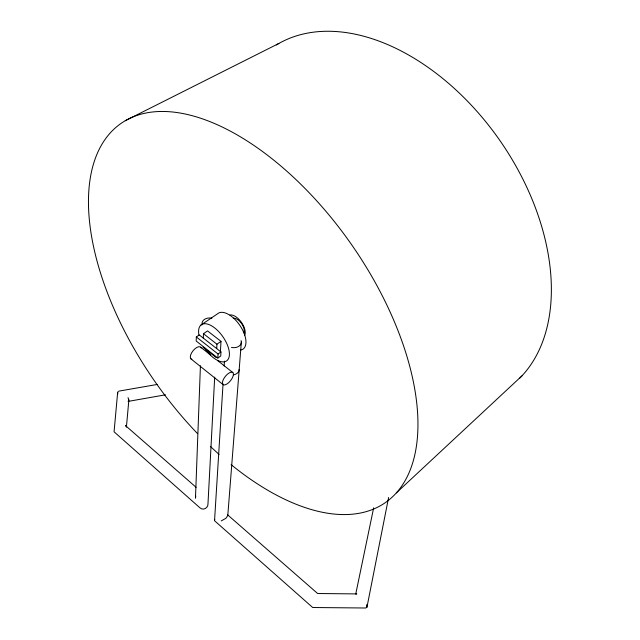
<?xml version="1.0" encoding="UTF-8"?>
<svg xmlns="http://www.w3.org/2000/svg" width="640" height="640" viewBox="0 0 640 640"><rect width="100%" height="100%" fill="white"/><g stroke="black" fill="none" stroke-linecap="round" stroke-linejoin="round"><path stroke-width="0.96" d="M196.336 336.952L196.2 341.024L217.832 358.064L220.744 355.992L220.976 351.936L199.264 334.944L196.336 336.952L218.056 354.008L217.832 358.064M200.432 365.72L195.472 498.152L195.752 496.192M203.296 338.096L203.472 333.696L207.528 330.912L221 341.368L220.392 351.928M214.808 520.968L312.712 607.52L365.72 608L366.96 607.176L366.656 604.664M214.688 377.104L208 503.456C208.472 507.856 203.256 511.024 199.888 507.776L114.072 431.808L117.632 392.664L118.288 391.272M216.712 348.6L216.944 344.208L221 341.368M223.04 383.896L214.568 520.272L214.776 519.416M224.152 366.032L224.456 361.152M241.336 342.104L227.8 515.456L225.96 518.28L221.28 520.88M126.408 427.2L128.856 399.992L128.032 397.624M128.856 399.992L128.176 401.368M366.96 607.176L388.608 497.472M355.792 593.792L373.656 507.832M396.344 492.896L521.952 375.872M218.056 354.008L220.976 351.936M200.888 325.104L217.608 313.76A21.784 10.976 55 0 1 240.696 326.656A21.784 10.976 55 0 1 240.536 350.08M125.24 120.72L278.856 43.456M356.008 594.112L356.784 593.912L317.632 593.512L227.528 514.768M128.296 401.376L165.464 394.816M119.144 391.072L157.336 384.44M203.472 333.696L216.944 344.208M202.936 347.168L216.232 357.64M200.68 347.184L210.64 355.048M217.536 360.488L232.864 372.584A7.752 3.368 -51.5 0 1 227.552 383.584A7.752 3.368 -51.5 0 1 223.352 379.488A7.752 3.368 -51.5 0 1 232.864 372.584M190.96 358.88L223.016 384.544M196.112 487.312L125.488 425.584L126.152 426.304M117.632 392.664L117.872 393.752M239.208 369.408A7.624 5.76 3.6 0 1 233.552 374.84M202.24 324.76A7.744 5.616 2.5 0 1 211.888 318.216M241.064 340.6A7.84 5.784 3.8 0 1 239.048 346.152A7.84 5.784 3.8 0 1 231.464 347.416M191.808 359.304A7.608 3.576 -51.2 0 1 193.184 350.568A7.608 3.576 -51.2 0 1 201.184 348.024M198.968 335.24A22.056 10.76 55 0 1 215.064 328.232A22.056 10.76 55 0 1 228.416 358.832A22.056 10.76 55 0 1 204.576 348.08M233.304 318.24A9.32 4.76 55 0 1 241.384 323.28A9.32 4.76 55 0 1 243.912 332.824M197.576 433.664A231.128 119.808 55.1 0 1 138.104 115.04A231.128 119.808 55.1 0 1 409.632 365.92A231.128 119.808 55.1 0 1 231.096 464.632M219.072 454.392A231.128 119.808 55.1 0 1 210.352 446.368M276.272 44.976A207.064 134.696 55.4 0 1 495.584 134.48A207.064 134.696 55.4 0 1 519.848 378.056M229.952 315.016A12.968 6.608 55 0 1 241.192 322.024A12.968 6.608 55 0 1 244.72 335.312"/></g></svg>
